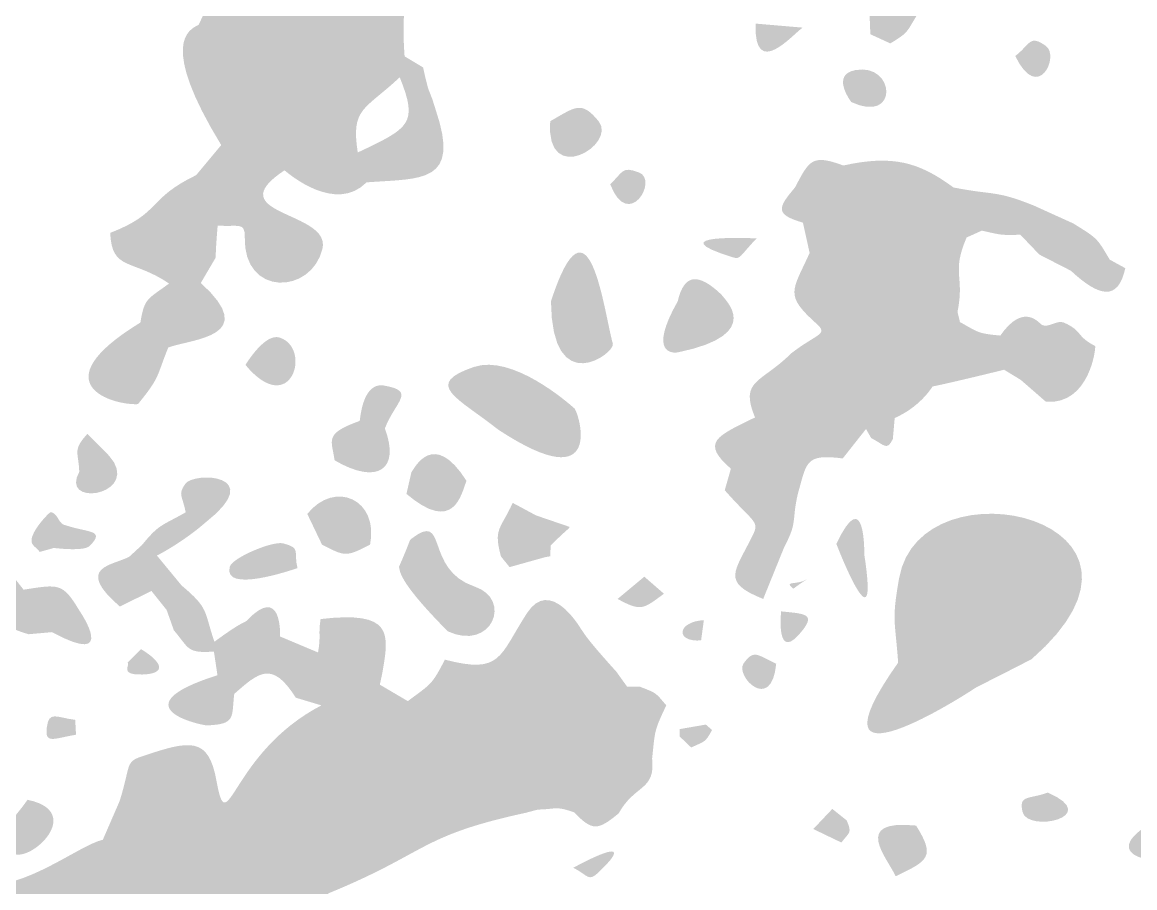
# Model space of a CAD drawing. Header units: millimetres. Extents: x 1807 to 1938, y 68 to 154.
# Drawn here: x 1920.59 to 1931.88, y 137.07 to 145.86 of the extents above; entities that cross this region are included whole.
import ezdxf

# ---------------------------------------------------------------- set-up
doc = ezdxf.new("R2010")
doc.units = ezdxf.units.MM

msp = doc.modelspace()

# ---------------------------------------------------------------- hatches: boundary and pattern name
at = {"true_color": 0x080808, "transparency": 33554687}
h = msp.add_hatch(color=18, dxfattribs=at)
edge = h.paths.add_edge_path(flags=0)
edge.add_spline(control_points=[(1924.252, 148.301), (1925.26, 148.559), (1926.643, 148.299), (1925.593, 147.88), (1925.593, 147.88), (1925.529, 147.772), (1925.529, 147.772), (1925.529, 147.772), (1925.678, 147.656), (1925.678, 147.656), (1924.792, 146.547), (1924.388, 146.653), (1924.471, 145.511), (1924.471, 145.511), (1924.422, 145.298), (1924.422, 145.298), (1924.062, 144.961), (1923.926, 144.99), (1923.996, 144.535), (1923.996, 144.535), (1924.086, 144.232), (1924.086, 144.232), (1923.771, 143.914), (1923.301, 144.314), (1923.253, 144.354), (1923.253, 144.354), (1923.103, 144.859), (1923.103, 144.859), (1923.045, 145.452), (1922.907, 145.505), (1923.403, 145.942), (1923.5, 146.055), (1923.483, 146.048), (1923.582, 146.152), (1924.217, 146.827), (1923.227, 146.007), (1922.447, 145.969), (1921.427, 146.243), (1921.473, 146.728), (1922.447, 147.094), (1922.897, 147.159), (1922.885, 147.056), (1923.342, 147.122), (1923.956, 147.209), (1923.557, 147.499), (1923.92, 147.917), (1923.92, 147.917), (1924.252, 148.301), (1924.252, 148.301)], knot_values=[0, 0, 0, 0, 1, 1, 1, 2, 2, 2, 3, 3, 3, 4, 4, 4, 5, 5, 5, 6, 6, 6, 7, 7, 7, 8, 8, 8, 9, 9, 9, 10, 10, 10, 11, 11, 11, 12, 12, 12, 13, 13, 13, 14, 14, 14, 15, 15, 15, 16, 16, 16, 16], degree=3, periodic=1)
h = msp.add_hatch(color=18, dxfattribs=at)
edge = h.paths.add_edge_path(flags=0)
edge.add_spline(control_points=[(1922.447, 145.969), (1923.227, 146.007), (1924.217, 146.827), (1923.582, 146.152), (1923.483, 146.048), (1923.5, 146.055), (1923.403, 145.942), (1922.907, 145.505), (1923.045, 145.452), (1923.103, 144.859), (1923.024, 144.807), (1923.03, 144.815), (1922.611, 144.61), (1921.982, 145.64), (1922.279, 145.781), (1922.382, 145.83), (1922.382, 145.83), (1922.447, 145.969), (1922.447, 145.969)], knot_values=[0, 0, 0, 0, 1, 1, 1, 2, 2, 2, 3, 3, 3, 4, 4, 4, 5, 5, 5, 6, 6, 6, 6], degree=3, periodic=1)
h = msp.add_hatch(color=18, dxfattribs=at)
edge = h.paths.add_edge_path(flags=0)
edge.add_spline(control_points=[(1929.336, 146.095), (1929.673, 145.936), (1929.671, 145.936), (1929.673, 145.936), (1929.563, 145.759), (1929.588, 145.755), (1929.398, 145.642), (1929.398, 145.642), (1929.196, 145.735), (1929.196, 145.735), (1929.196, 145.735), (1929.188, 145.936), (1929.188, 145.936), (1929.188, 145.936), (1929.336, 146.095), (1929.336, 146.095)], knot_values=[0, 0, 0, 0, 1, 1, 1, 2, 2, 2, 3, 3, 3, 4, 4, 4, 5, 5, 5, 5], degree=3, periodic=1)
h = msp.add_hatch(color=18, dxfattribs=at)
edge = h.paths.add_edge_path(flags=0)
edge.add_spline(control_points=[(1928.031, 145.843), (1928.031, 145.843), (1928.51, 145.802), (1928.51, 145.802), (1928.424, 145.752), (1928.014, 145.255), (1928.031, 145.843)], knot_values=[0, 0, 0, 0, 1, 1, 1, 2, 2, 2, 2], degree=3, periodic=1)
h = msp.add_hatch(color=18, dxfattribs=at)
edge = h.paths.add_edge_path(flags=0)
edge.add_spline(control_points=[(1930.666, 145.514), (1930.82, 145.633), (1930.808, 145.736), (1930.977, 145.616), (1931.118, 145.517), (1930.899, 145.028), (1930.666, 145.514)], knot_values=[0, 0, 0, 0, 1, 1, 1, 2, 2, 2, 2], degree=3, periodic=1)
h = msp.add_hatch(color=18, dxfattribs=at)
edge = h.paths.add_edge_path(flags=0)
edge.add_spline(control_points=[(1924.471, 145.511), (1924.471, 145.511), (1924.659, 145.398), (1924.659, 145.398), (1924.659, 145.398), (1924.683, 145.29), (1924.683, 145.29), (1924.683, 145.29), (1924.711, 145.182), (1924.711, 145.182), (1924.711, 145.182), (1924.753, 145.075), (1924.753, 145.075), (1924.753, 145.075), (1924.787, 144.967), (1924.787, 144.967), (1925.04, 144.221), (1924.651, 144.273), (1924.086, 144.232), (1924.086, 144.232), (1923.996, 144.535), (1923.996, 144.535), (1924.523, 144.784), (1924.611, 144.827), (1924.422, 145.298), (1924.422, 145.298), (1924.471, 145.511), (1924.471, 145.511)], knot_values=[0, 0, 0, 0, 1, 1, 1, 2, 2, 2, 3, 3, 3, 4, 4, 4, 5, 5, 5, 6, 6, 6, 7, 7, 7, 8, 8, 8, 9, 9, 9, 9], degree=3, periodic=1)
h = msp.add_hatch(color=18, dxfattribs=at)
edge = h.paths.add_edge_path(flags=0)
edge.add_spline(control_points=[(1929.002, 145.047), (1928.986, 145.07), (1928.799, 145.326), (1929.044, 145.371), (1929.453, 145.446), (1929.487, 144.818), (1929.002, 145.047)], knot_values=[0, 0, 0, 0, 1, 1, 1, 2, 2, 2, 2], degree=3, periodic=1)
h = msp.add_hatch(color=18, dxfattribs=at)
edge = h.paths.add_edge_path(flags=0)
edge.add_spline(control_points=[(1925.948, 144.852), (1926.204, 144.997), (1926.264, 145.066), (1926.439, 144.853), (1926.632, 144.617), (1925.898, 144.173), (1925.948, 144.852)], knot_values=[0, 0, 0, 0, 1, 1, 1, 2, 2, 2, 2], degree=3, periodic=1)
h = msp.add_hatch(color=18, dxfattribs=at)
edge = h.paths.add_edge_path(flags=0)
edge.add_spline(control_points=[(1923.103, 144.859), (1923.103, 144.859), (1923.253, 144.354), (1923.253, 144.354), (1922.569, 143.9), (1923.727, 143.942), (1923.638, 143.559), (1923.53, 143.095), (1922.834, 143.066), (1922.85, 143.675), (1922.854, 143.839), (1922.776, 143.775), (1922.575, 143.794), (1922.575, 143.794), (1922.47, 143.786), (1922.47, 143.786), (1922.461, 143.827), (1922.404, 144.107), (1922.357, 144.305), (1922.357, 144.305), (1922.611, 144.61), (1922.611, 144.61), (1923.03, 144.815), (1923.024, 144.807), (1923.103, 144.859)], knot_values=[0, 0, 0, 0, 1, 1, 1, 2, 2, 2, 3, 3, 3, 4, 4, 4, 5, 5, 5, 6, 6, 6, 7, 7, 7, 8, 8, 8, 8], degree=3, periodic=1)
h = msp.add_hatch(color=18, dxfattribs=at)
edge = h.paths.add_edge_path(flags=0)
edge.add_spline(control_points=[(1928.922, 144.403), (1928.931, 144.084), (1928.9, 143.942), (1929.432, 143.988), (1929.592, 144.002), (1929.565, 143.978), (1929.712, 143.915), (1929.712, 143.915), (1929.531, 143.78), (1929.531, 143.78), (1929.217, 143.537), (1929.417, 143.483), (1929.291, 143.133), (1929.225, 142.948), (1929.328, 142.985), (1929.57, 142.8), (1929.433, 142.344), (1929.467, 142.359), (1929.374, 141.906), (1929.218, 141.852), (1929.252, 141.839), (1929.152, 141.729), (1929.152, 141.729), (1928.916, 141.43), (1928.916, 141.43), (1928.529, 141.481), (1928.551, 141.384), (1928.461, 141.074), (1928.224, 141.162), (1928.269, 141.201), (1927.781, 141.326), (1927.473, 141.594), (1927.636, 141.656), (1928.026, 141.846), (1928.296, 141.576), (1928.348, 141.663), (1928.439, 141.697), (1929.388, 141.885), (1928.513, 142.064), (1928.477, 142.068), (1928.661, 142.305), (1928.665, 142.347), (1928.394, 142.497), (1928.652, 142.697), (1928.774, 142.686), (1928.65, 142.797), (1928.321, 143.092), (1928.404, 143.127), (1928.58, 143.515), (1928.58, 143.515), (1928.512, 143.823), (1928.512, 143.823), (1928.512, 143.823), (1928.614, 143.912), (1928.614, 143.912), (1928.614, 143.912), (1928.585, 144.013), (1928.585, 144.013), (1928.585, 144.013), (1928.431, 144.179), (1928.431, 144.179), (1928.577, 144.455), (1928.601, 144.521), (1928.922, 144.403)], knot_values=[0, 0, 0, 0, 1, 1, 1, 2, 2, 2, 3, 3, 3, 4, 4, 4, 5, 5, 5, 6, 6, 6, 7, 7, 7, 8, 8, 8, 9, 9, 9, 10, 10, 10, 11, 11, 11, 12, 12, 12, 13, 13, 13, 14, 14, 14, 15, 15, 15, 16, 16, 16, 17, 17, 17, 18, 18, 18, 19, 19, 19, 20, 20, 20, 21, 21, 21, 21], degree=3, periodic=1)
h = msp.add_hatch(color=18, dxfattribs=at)
edge = h.paths.add_edge_path(flags=0)
edge.add_spline(control_points=[(1928.922, 144.403), (1929.421, 144.513), (1929.688, 144.439), (1930.039, 144.18), (1930.039, 144.18), (1930.069, 143.894), (1930.069, 143.894), (1929.872, 143.865), (1929.879, 143.841), (1929.712, 143.915), (1929.565, 143.978), (1929.592, 144.002), (1929.432, 143.988), (1928.9, 143.942), (1928.931, 144.084), (1928.922, 144.403)], knot_values=[0, 0, 0, 0, 1, 1, 1, 2, 2, 2, 3, 3, 3, 4, 4, 4, 5, 5, 5, 5], degree=3, periodic=1)
h = msp.add_hatch(color=18, dxfattribs=at)
edge = h.paths.add_edge_path(flags=0)
edge.add_spline(control_points=[(1926.557, 144.213), (1926.691, 144.339), (1926.673, 144.399), (1926.85, 144.332), (1927.05, 144.256), (1926.74, 143.731), (1926.557, 144.213)], knot_values=[0, 0, 0, 0, 1, 1, 1, 2, 2, 2, 2], degree=3, periodic=1)
h = msp.add_hatch(color=18, dxfattribs=at)
edge = h.paths.add_edge_path(flags=0)
edge.add_spline(control_points=[(1922.357, 144.305), (1922.404, 144.107), (1922.461, 143.827), (1922.47, 143.786), (1922.47, 143.786), (1922.311, 143.684), (1922.311, 143.684), (1922.077, 143.497), (1922.171, 143.479), (1922.196, 143.218), (1922.196, 143.218), (1922.082, 143.205), (1922.082, 143.205), (1921.711, 143.458), (1921.5, 143.329), (1921.485, 143.719), (1922.009, 143.922), (1921.856, 144.064), (1922.357, 144.305)], knot_values=[0, 0, 0, 0, 1, 1, 1, 2, 2, 2, 3, 3, 3, 4, 4, 4, 5, 5, 5, 6, 6, 6, 6], degree=3, periodic=1)
h = msp.add_hatch(color=18, dxfattribs=at)
edge = h.paths.add_edge_path(flags=0)
edge.add_spline(control_points=[(1925.956, 143.025), (1926.343, 144.217), (1926.491, 142.922), (1926.584, 142.593), (1926.61, 142.502), (1925.964, 142.015), (1925.956, 143.025)], knot_values=[0, 0, 0, 0, 1, 1, 1, 2, 2, 2, 2], degree=3, periodic=1)
h = msp.add_hatch(color=18, dxfattribs=at)
edge = h.paths.add_edge_path(flags=0)
edge.add_spline(control_points=[(1928.431, 144.179), (1928.431, 144.179), (1928.585, 144.013), (1928.585, 144.013), (1928.585, 144.013), (1928.614, 143.912), (1928.614, 143.912), (1928.614, 143.912), (1928.512, 143.823), (1928.512, 143.823), (1928.225, 143.906), (1928.257, 143.974), (1928.431, 144.179)], knot_values=[0, 0, 0, 0, 1, 1, 1, 2, 2, 2, 3, 3, 3, 4, 4, 4, 4], degree=3, periodic=1)
h = msp.add_hatch(color=18, dxfattribs=at)
edge = h.paths.add_edge_path(flags=0)
edge.add_spline(control_points=[(1930.039, 144.18), (1930.462, 144.097), (1930.457, 144.155), (1930.853, 143.997), (1930.714, 143.72), (1930.732, 143.722), (1930.718, 143.7), (1930.514, 143.696), (1930.534, 143.695), (1930.327, 143.742), (1930.327, 143.742), (1930.069, 143.894), (1930.069, 143.894), (1930.069, 143.894), (1930.039, 144.18), (1930.039, 144.18)], knot_values=[0, 0, 0, 0, 1, 1, 1, 2, 2, 2, 3, 3, 3, 4, 4, 4, 5, 5, 5, 5], degree=3, periodic=1)
h = msp.add_hatch(color=18, dxfattribs=at)
edge = h.paths.add_edge_path(flags=0)
edge.add_spline(control_points=[(1929.712, 143.915), (1929.879, 143.841), (1929.872, 143.865), (1930.069, 143.894), (1930.069, 143.894), (1930.327, 143.742), (1930.327, 143.742), (1930.327, 143.742), (1930.172, 143.672), (1930.172, 143.672), (1930.014, 143.299), (1930.156, 143.295), (1930.08, 142.917), (1929.801, 142.921), (1929.796, 142.963), (1929.57, 142.8), (1929.328, 142.985), (1929.225, 142.948), (1929.291, 143.133), (1929.417, 143.483), (1929.217, 143.537), (1929.531, 143.78), (1929.531, 143.78), (1929.712, 143.915), (1929.712, 143.915)], knot_values=[0, 0, 0, 0, 1, 1, 1, 2, 2, 2, 3, 3, 3, 4, 4, 4, 5, 5, 5, 6, 6, 6, 7, 7, 7, 8, 8, 8, 8], degree=3, periodic=1)
h = msp.add_hatch(color=18, dxfattribs=at)
edge = h.paths.add_edge_path(flags=0)
edge.add_spline(control_points=[(1930.853, 143.997), (1930.853, 143.997), (1931.254, 143.815), (1931.254, 143.815), (1931.059, 143.672), (1931.06, 143.699), (1930.91, 143.499), (1930.91, 143.499), (1930.718, 143.7), (1930.718, 143.7), (1930.732, 143.722), (1930.714, 143.72), (1930.853, 143.997)], knot_values=[0, 0, 0, 0, 1, 1, 1, 2, 2, 2, 3, 3, 3, 4, 4, 4, 4], degree=3, periodic=1)
h = msp.add_hatch(color=18, dxfattribs=at)
edge = h.paths.add_edge_path(flags=0)
edge.add_spline(control_points=[(1922.47, 143.786), (1922.47, 143.786), (1922.575, 143.794), (1922.575, 143.794), (1922.549, 143.486), (1922.559, 143.489), (1922.552, 143.463), (1922.552, 143.463), (1922.311, 143.684), (1922.311, 143.684), (1922.311, 143.684), (1922.47, 143.786), (1922.47, 143.786)], knot_values=[0, 0, 0, 0, 1, 1, 1, 2, 2, 2, 3, 3, 3, 4, 4, 4, 4], degree=3, periodic=1)
h = msp.add_hatch(color=18, dxfattribs=at)
edge = h.paths.add_edge_path(flags=0)
edge.add_spline(control_points=[(1931.254, 143.815), (1931.506, 143.659), (1931.493, 143.667), (1931.625, 143.447), (1931.408, 143.439), (1931.454, 143.336), (1931.23, 143.335), (1931.23, 143.335), (1930.91, 143.499), (1930.91, 143.499), (1931.06, 143.699), (1931.059, 143.672), (1931.254, 143.815)], knot_values=[0, 0, 0, 0, 1, 1, 1, 2, 2, 2, 3, 3, 3, 4, 4, 4, 4], degree=3, periodic=1)
h = msp.add_hatch(color=18, dxfattribs=at)
edge = h.paths.add_edge_path(flags=0)
edge.add_spline(control_points=[(1922.311, 143.684), (1922.311, 143.684), (1922.552, 143.463), (1922.552, 143.463), (1922.552, 143.463), (1922.404, 143.211), (1922.404, 143.211), (1922.404, 143.211), (1922.196, 143.218), (1922.196, 143.218), (1922.171, 143.479), (1922.077, 143.497), (1922.311, 143.684)], knot_values=[0, 0, 0, 0, 1, 1, 1, 2, 2, 2, 3, 3, 3, 4, 4, 4, 4], degree=3, periodic=1)
h = msp.add_hatch(color=18, dxfattribs=at)
edge = h.paths.add_edge_path(flags=0)
edge.add_spline(control_points=[(1928.042, 143.663), (1927.872, 143.486), (1927.88, 143.446), (1927.801, 143.471), (1927.018, 143.714), (1928.016, 143.664), (1928.042, 143.663)], knot_values=[0, 0, 0, 0, 1, 1, 1, 2, 2, 2, 2], degree=3, periodic=1)
h = msp.add_hatch(color=18, dxfattribs=at)
edge = h.paths.add_edge_path(flags=0)
edge.add_spline(control_points=[(1931.625, 143.447), (1931.625, 143.447), (1931.782, 143.361), (1931.782, 143.361), (1931.709, 143.023), (1931.517, 143.069), (1931.23, 143.335), (1931.454, 143.336), (1931.408, 143.439), (1931.625, 143.447)], knot_values=[0, 0, 0, 0, 1, 1, 1, 2, 2, 2, 3, 3, 3, 3], degree=3, periodic=1)
h = msp.add_hatch(color=18, dxfattribs=at)
edge = h.paths.add_edge_path(flags=0)
edge.add_spline(control_points=[(1920.105, 143.43), (1920.686, 142.882), (1919.868, 142.962), (1919.769, 143.143), (1919.617, 143.42), (1920.066, 143.429), (1920.105, 143.43)], knot_values=[0, 0, 0, 0, 1, 1, 1, 2, 2, 2, 2], degree=3, periodic=1)
h = msp.add_hatch(color=18, dxfattribs=at)
edge = h.paths.add_edge_path(flags=0)
edge.add_spline(control_points=[(1922.082, 143.205), (1922.082, 143.205), (1922.196, 143.218), (1922.196, 143.218), (1922.196, 143.218), (1922.404, 143.211), (1922.404, 143.211), (1923.01, 142.662), (1922.321, 142.646), (1922.074, 142.556), (1921.88, 142.653), (1921.896, 142.644), (1921.791, 142.809), (1921.833, 143.058), (1921.856, 143.039), (1922.082, 143.205)], knot_values=[0, 0, 0, 0, 1, 1, 1, 2, 2, 2, 3, 3, 3, 4, 4, 4, 5, 5, 5, 5], degree=3, periodic=1)
h = msp.add_hatch(color=18, dxfattribs=at)
edge = h.paths.add_edge_path(flags=0)
edge.add_spline(control_points=[(1927.687, 143.091), (1927.465, 142.942), (1927.439, 142.85), (1927.242, 143.025), (1927.307, 143.307), (1927.452, 143.316), (1927.687, 143.091)], knot_values=[0, 0, 0, 0, 1, 1, 1, 2, 2, 2, 2], degree=3, periodic=1)
h = msp.add_hatch(color=18, dxfattribs=at)
edge = h.paths.add_edge_path(flags=0)
edge.add_spline(control_points=[(1927.687, 143.091), (1927.707, 143.051), (1928.139, 142.69), (1927.246, 142.507), (1927.197, 142.497), (1926.935, 142.484), (1927.242, 143.025), (1927.439, 142.85), (1927.465, 142.942), (1927.687, 143.091)], knot_values=[0, 0, 0, 0, 1, 1, 1, 2, 2, 2, 3, 3, 3, 3], degree=3, periodic=1)
h = msp.add_hatch(color=18, dxfattribs=at)
edge = h.paths.add_edge_path(flags=0)
edge.add_spline(control_points=[(1930.94, 142.783), (1930.882, 142.476), (1930.973, 142.457), (1930.722, 142.227), (1930.722, 142.227), (1930.553, 142.33), (1930.553, 142.33), (1930.514, 142.677), (1930.515, 142.675), (1930.514, 142.677), (1930.76, 143.027), (1930.913, 142.792), (1930.94, 142.783)], knot_values=[0, 0, 0, 0, 1, 1, 1, 2, 2, 2, 3, 3, 3, 4, 4, 4, 4], degree=3, periodic=1)
h = msp.add_hatch(color=18, dxfattribs=at)
edge = h.paths.add_edge_path(flags=0)
edge.add_spline(control_points=[(1930.08, 142.917), (1930.08, 142.917), (1930.105, 142.814), (1930.105, 142.814), (1929.601, 142.516), (1929.825, 142.301), (1929.827, 142.16), (1929.806, 142.128), (1929.689, 141.949), (1929.443, 141.84), (1929.443, 141.84), (1929.374, 141.906), (1929.374, 141.906), (1929.467, 142.359), (1929.433, 142.344), (1929.57, 142.8), (1929.796, 142.963), (1929.801, 142.921), (1930.08, 142.917)], knot_values=[0, 0, 0, 0, 1, 1, 1, 2, 2, 2, 3, 3, 3, 4, 4, 4, 5, 5, 5, 6, 6, 6, 6], degree=3, periodic=1)
h = msp.add_hatch(color=18, dxfattribs=at)
edge = h.paths.add_edge_path(flags=0)
edge.add_spline(control_points=[(1921.791, 142.809), (1921.896, 142.644), (1921.88, 142.653), (1922.074, 142.556), (1921.951, 142.253), (1921.993, 142.258), (1921.766, 141.981), (1921.524, 141.967), (1920.758, 142.178), (1921.791, 142.809)], knot_values=[0, 0, 0, 0, 1, 1, 1, 2, 2, 2, 3, 3, 3, 3], degree=3, periodic=1)
h = msp.add_hatch(color=18, dxfattribs=at)
edge = h.paths.add_edge_path(flags=0)
edge.add_spline(control_points=[(1930.105, 142.814), (1930.299, 142.706), (1930.28, 142.699), (1930.514, 142.677), (1930.515, 142.675), (1930.514, 142.677), (1930.553, 142.33), (1930.495, 142.316), (1930.054, 142.207), (1929.827, 142.16), (1929.825, 142.301), (1929.601, 142.516), (1930.105, 142.814)], knot_values=[0, 0, 0, 0, 1, 1, 1, 2, 2, 2, 3, 3, 3, 4, 4, 4, 4], degree=3, periodic=1)
h = msp.add_hatch(color=18, dxfattribs=at)
edge = h.paths.add_edge_path(flags=0)
edge.add_spline(control_points=[(1930.94, 142.783), (1931.005, 142.755), (1931.093, 142.837), (1931.158, 142.809), (1931.352, 142.724), (1931.278, 142.673), (1931.476, 142.571), (1931.487, 142.566), (1931.425, 141.971), (1930.977, 142.005), (1930.977, 142.005), (1930.722, 142.227), (1930.722, 142.227), (1930.973, 142.457), (1930.882, 142.476), (1930.94, 142.783)], knot_values=[0, 0, 0, 0, 1, 1, 1, 2, 2, 2, 3, 3, 3, 4, 4, 4, 5, 5, 5, 5], degree=3, periodic=1)
h = msp.add_hatch(color=18, dxfattribs=at)
edge = h.paths.add_edge_path(flags=0)
edge.add_spline(control_points=[(1922.857, 142.379), (1922.875, 142.408), (1923.057, 142.702), (1923.202, 142.657), (1923.538, 142.552), (1923.319, 141.822), (1922.857, 142.379)], knot_values=[0, 0, 0, 0, 1, 1, 1, 2, 2, 2, 2], degree=3, periodic=1)
h = msp.add_hatch(color=18, dxfattribs=at)
edge = h.paths.add_edge_path(flags=0)
edge.add_spline(control_points=[(1929.034, 142.585), (1929.229, 142.206), (1928.946, 142.294), (1928.919, 142.303), (1928.676, 142.379), (1928.935, 142.406), (1929.034, 142.585)], knot_values=[0, 0, 0, 0, 1, 1, 1, 2, 2, 2, 2], degree=3, periodic=1)
h = msp.add_hatch(color=18, dxfattribs=at)
edge = h.paths.add_edge_path(flags=0)
edge.add_spline(control_points=[(1925.42, 141.723), (1925.013, 142.046), (1924.652, 142.18), (1925.173, 142.358), (1925.565, 142.492), (1926.13, 141.994), (1926.193, 141.939), (1926.238, 141.899), (1926.52, 140.999), (1925.42, 141.723)], knot_values=[0, 0, 0, 0, 1, 1, 1, 2, 2, 2, 3, 3, 3, 3], degree=3, periodic=1)
h = msp.add_hatch(color=18, dxfattribs=at)
edge = h.paths.add_edge_path(flags=0)
edge.add_spline(control_points=[(1928.394, 142.497), (1928.665, 142.347), (1928.661, 142.305), (1928.477, 142.068), (1928.477, 142.068), (1928.439, 141.697), (1928.439, 141.697), (1928.348, 141.663), (1928.296, 141.576), (1928.026, 141.846), (1927.867, 142.23), (1928.083, 142.189), (1928.394, 142.497)], knot_values=[0, 0, 0, 0, 1, 1, 1, 2, 2, 2, 3, 3, 3, 4, 4, 4, 4], degree=3, periodic=1)
h = msp.add_hatch(color=18, dxfattribs=at)
edge = h.paths.add_edge_path(flags=0)
edge.add_spline(control_points=[(1924.016, 141.811), (1924.059, 142.205), (1924.226, 142.176), (1924.265, 142.169), (1924.592, 142.113), (1924.377, 142.01), (1924.271, 141.734), (1924.271, 141.734), (1924.016, 141.811), (1924.016, 141.811)], knot_values=[0, 0, 0, 0, 1, 1, 1, 2, 2, 2, 3, 3, 3, 3], degree=3, periodic=1)
h = msp.add_hatch(color=18, dxfattribs=at)
edge = h.paths.add_edge_path(flags=0)
edge.add_spline(control_points=[(1928.477, 142.068), (1928.513, 142.064), (1929.388, 141.885), (1928.439, 141.697), (1928.439, 141.697), (1928.477, 142.068), (1928.477, 142.068)], knot_values=[0, 0, 0, 0, 1, 1, 1, 2, 2, 2, 2], degree=3, periodic=1)
h = msp.add_hatch(color=18, dxfattribs=at)
edge = h.paths.add_edge_path(flags=0)
edge.add_spline(control_points=[(1929.374, 141.906), (1929.374, 141.906), (1929.443, 141.84), (1929.443, 141.84), (1929.443, 141.84), (1929.424, 141.627), (1929.424, 141.627), (1929.424, 141.627), (1929.204, 141.637), (1929.204, 141.637), (1929.204, 141.637), (1929.152, 141.729), (1929.152, 141.729), (1929.252, 141.839), (1929.218, 141.852), (1929.374, 141.906)], knot_values=[0, 0, 0, 0, 1, 1, 1, 2, 2, 2, 3, 3, 3, 4, 4, 4, 5, 5, 5, 5], degree=3, periodic=1)
h = msp.add_hatch(color=18, dxfattribs=at)
edge = h.paths.add_edge_path(flags=0)
edge.add_spline(control_points=[(1924.016, 141.811), (1924.016, 141.811), (1924.271, 141.734), (1924.271, 141.734), (1924.43, 141.314), (1924.193, 141.158), (1923.761, 141.411), (1923.733, 141.62), (1923.649, 141.679), (1924.016, 141.811)], knot_values=[0, 0, 0, 0, 1, 1, 1, 2, 2, 2, 3, 3, 3, 3], degree=3, periodic=1)
h = msp.add_hatch(color=18, dxfattribs=at)
edge = h.paths.add_edge_path(flags=0)
edge.add_spline(control_points=[(1921.253, 141.679), (1921.45, 141.481), (1921.442, 141.502), (1921.525, 141.388), (1921.322, 141.353), (1921.337, 141.381), (1921.171, 141.294), (1921.164, 141.501), (1921.1, 141.51), (1921.253, 141.679)], knot_values=[0, 0, 0, 0, 1, 1, 1, 2, 2, 2, 3, 3, 3, 3], degree=3, periodic=1)
h = msp.add_hatch(color=18, dxfattribs=at)
edge = h.paths.add_edge_path(flags=0)
edge.add_spline(control_points=[(1924.54, 141.289), (1924.57, 141.327), (1924.762, 141.734), (1925.099, 141.203), (1925.044, 141.062), (1924.973, 140.661), (1924.49, 141.07), (1924.49, 141.07), (1924.54, 141.289), (1924.54, 141.289)], knot_values=[0, 0, 0, 0, 1, 1, 1, 2, 2, 2, 3, 3, 3, 3], degree=3, periodic=1)
h = msp.add_hatch(color=18, dxfattribs=at)
edge = h.paths.add_edge_path(flags=0)
edge.add_spline(control_points=[(1929.204, 141.637), (1929.204, 141.637), (1929.424, 141.627), (1929.424, 141.627), (1929.363, 141.5), (1929.337, 141.57), (1929.204, 141.637)], knot_values=[0, 0, 0, 0, 1, 1, 1, 2, 2, 2, 2], degree=3, periodic=1)
h = msp.add_hatch(color=18, dxfattribs=at)
edge = h.paths.add_edge_path(flags=0)
edge.add_spline(control_points=[(1929.478, 139.358), (1929.447, 139.795), (1929.41, 139.777), (1929.488, 140.217), (1929.706, 141.443), (1932.455, 140.81), (1930.832, 139.393), (1930.292, 139.115), (1930.292, 139.121), (1930.249, 139.093), (1930.197, 139.058), (1928.475, 137.938), (1929.478, 139.358)], knot_values=[0, 0, 0, 0, 1, 1, 1, 2, 2, 2, 3, 3, 3, 4, 4, 4, 4], degree=3, periodic=1)
h = msp.add_hatch(color=18, dxfattribs=at)
edge = h.paths.add_edge_path(flags=0)
edge.add_spline(control_points=[(1921.525, 141.388), (1921.715, 141.044), (1920.976, 140.944), (1921.171, 141.294), (1921.337, 141.381), (1921.322, 141.353), (1921.525, 141.388)], knot_values=[0, 0, 0, 0, 1, 1, 1, 2, 2, 2, 2], degree=3, periodic=1)
h = msp.add_hatch(color=18, dxfattribs=at)
edge = h.paths.add_edge_path(flags=0)
edge.add_spline(control_points=[(1922.251, 140.883), (1922.216, 141.06), (1922.169, 141.058), (1922.246, 141.172), (1922.332, 141.297), (1923.084, 141.276), (1922.454, 140.782), (1922.454, 140.782), (1922.251, 140.883), (1922.251, 140.883)], knot_values=[0, 0, 0, 0, 1, 1, 1, 2, 2, 2, 3, 3, 3, 3], degree=3, periodic=1)
h = msp.add_hatch(color=18, dxfattribs=at)
edge = h.paths.add_edge_path(flags=0)
edge.add_spline(control_points=[(1927.781, 141.326), (1928.269, 141.201), (1928.224, 141.162), (1928.461, 141.074), (1928.395, 140.791), (1928.461, 140.792), (1928.323, 140.532), (1928.323, 140.532), (1928.109, 140.004), (1928.109, 140.004), (1927.677, 140.177), (1927.82, 140.275), (1928.006, 140.657), (1928.074, 140.796), (1928.004, 140.783), (1927.719, 141.107), (1927.719, 141.107), (1927.781, 141.326), (1927.781, 141.326)], knot_values=[0, 0, 0, 0, 1, 1, 1, 2, 2, 2, 3, 3, 3, 4, 4, 4, 5, 5, 5, 6, 6, 6, 6], degree=3, periodic=1)
h = msp.add_hatch(color=18, dxfattribs=at)
edge = h.paths.add_edge_path(flags=0)
edge.add_spline(control_points=[(1923.484, 140.867), (1923.766, 141.217), (1924.213, 141.011), (1924.121, 140.556), (1923.874, 140.426), (1923.866, 140.437), (1923.634, 140.554), (1923.634, 140.554), (1923.484, 140.867), (1923.484, 140.867)], knot_values=[0, 0, 0, 0, 1, 1, 1, 2, 2, 2, 3, 3, 3, 3], degree=3, periodic=1)
h = msp.add_hatch(color=18, dxfattribs=at)
edge = h.paths.add_edge_path(flags=0)
edge.add_spline(control_points=[(1928.851, 140.563), (1929.148, 141.19), (1929.134, 140.455), (1929.135, 140.452), (1929.291, 139.43), (1928.858, 140.543), (1928.851, 140.563)], knot_values=[0, 0, 0, 0, 1, 1, 1, 2, 2, 2, 2], degree=3, periodic=1)
h = msp.add_hatch(color=18, dxfattribs=at)
edge = h.paths.add_edge_path(flags=0)
edge.add_spline(control_points=[(1925.568, 140.979), (1925.568, 140.979), (1925.804, 140.852), (1925.804, 140.852), (1925.918, 140.71), (1925.932, 140.723), (1925.953, 140.547), (1925.953, 140.547), (1925.949, 140.436), (1925.949, 140.436), (1925.904, 140.433), (1925.907, 140.43), (1925.536, 140.327), (1925.536, 140.327), (1925.449, 140.435), (1925.449, 140.435), (1925.371, 140.72), (1925.443, 140.707), (1925.568, 140.979)], knot_values=[0, 0, 0, 0, 1, 1, 1, 2, 2, 2, 3, 3, 3, 4, 4, 4, 5, 5, 5, 6, 6, 6, 6], degree=3, periodic=1)
h = msp.add_hatch(color=18, dxfattribs=at)
edge = h.paths.add_edge_path(flags=0)
edge.add_spline(control_points=[(1921.035, 140.751), (1920.905, 140.541), (1920.927, 140.536), (1920.912, 140.521), (1920.912, 140.521), (1920.769, 140.481), (1920.769, 140.481), (1920.752, 140.513), (1920.71, 140.533), (1920.693, 140.566), (1920.645, 140.658), (1920.869, 140.886), (1920.88, 140.885), (1920.954, 140.88), (1920.961, 140.756), (1921.035, 140.751)], knot_values=[0, 0, 0, 0, 1, 1, 1, 2, 2, 2, 3, 3, 3, 4, 4, 4, 5, 5, 5, 5], degree=3, periodic=1)
h = msp.add_hatch(color=18, dxfattribs=at)
edge = h.paths.add_edge_path(flags=0)
edge.add_spline(control_points=[(1922.251, 140.883), (1922.251, 140.883), (1922.454, 140.782), (1922.454, 140.782), (1922.233, 140.589), (1922.002, 140.467), (1921.959, 140.444), (1921.959, 140.444), (1921.806, 140.55), (1921.806, 140.55), (1921.982, 140.764), (1921.995, 140.739), (1922.251, 140.883)], knot_values=[0, 0, 0, 0, 1, 1, 1, 2, 2, 2, 3, 3, 3, 4, 4, 4, 4], degree=3, periodic=1)
h = msp.add_hatch(color=18, dxfattribs=at)
edge = h.paths.add_edge_path(flags=0)
edge.add_spline(control_points=[(1924.415, 140.331), (1924.53, 140.594), (1924.518, 140.599), (1924.54, 140.615), (1924.919, 140.905), (1924.662, 140.303), (1925.183, 140.129), (1925.568, 140.001), (1925.358, 139.469), (1924.91, 139.675), (1924.439, 140.15), (1924.423, 140.269), (1924.415, 140.331)], knot_values=[0, 0, 0, 0, 1, 1, 1, 2, 2, 2, 3, 3, 3, 4, 4, 4, 4], degree=3, periodic=1)
h = msp.add_hatch(color=18, dxfattribs=at)
edge = h.paths.add_edge_path(flags=0)
edge.add_spline(control_points=[(1925.804, 140.852), (1925.804, 140.852), (1926.143, 140.736), (1926.143, 140.736), (1926.146, 140.717), (1926.143, 140.736), (1925.953, 140.547), (1925.932, 140.723), (1925.918, 140.71), (1925.804, 140.852)], knot_values=[0, 0, 0, 0, 1, 1, 1, 2, 2, 2, 3, 3, 3, 3], degree=3, periodic=1)
h = msp.add_hatch(color=18, dxfattribs=at)
edge = h.paths.add_edge_path(flags=0)
edge.add_spline(control_points=[(1921.035, 140.751), (1921.266, 140.674), (1921.433, 140.707), (1921.283, 140.548), (1921.264, 140.529), (1921.226, 140.488), (1920.912, 140.521), (1920.927, 140.536), (1920.905, 140.541), (1921.035, 140.751)], knot_values=[0, 0, 0, 0, 1, 1, 1, 2, 2, 2, 3, 3, 3, 3], degree=3, periodic=1)
h = msp.add_hatch(color=18, dxfattribs=at)
edge = h.paths.add_edge_path(flags=0)
edge.add_spline(control_points=[(1921.806, 140.55), (1921.806, 140.55), (1921.959, 140.444), (1921.959, 140.444), (1921.959, 140.444), (1922.208, 140.142), (1922.208, 140.142), (1922.208, 140.142), (1922.057, 139.893), (1922.057, 139.893), (1922.057, 139.893), (1921.903, 140.085), (1921.903, 140.085), (1921.746, 140.254), (1921.713, 140.226), (1921.681, 140.435), (1921.681, 140.435), (1921.806, 140.55), (1921.806, 140.55)], knot_values=[0, 0, 0, 0, 1, 1, 1, 2, 2, 2, 3, 3, 3, 4, 4, 4, 5, 5, 5, 6, 6, 6, 6], degree=3, periodic=1)
h = msp.add_hatch(color=18, dxfattribs=at)
edge = h.paths.add_edge_path(flags=0)
edge.add_spline(control_points=[(1923.385, 140.317), (1923.334, 140.3), (1922.622, 140.054), (1922.698, 140.332), (1922.722, 140.42), (1923.129, 140.595), (1923.239, 140.568), (1923.429, 140.522), (1923.341, 140.475), (1923.385, 140.317)], knot_values=[0, 0, 0, 0, 1, 1, 1, 2, 2, 2, 3, 3, 3, 3], degree=3, periodic=1)
h = msp.add_hatch(color=18, dxfattribs=at)
edge = h.paths.add_edge_path(flags=0)
edge.add_spline(control_points=[(1921.681, 140.435), (1921.713, 140.226), (1921.746, 140.254), (1921.903, 140.085), (1921.903, 140.085), (1921.583, 139.927), (1921.583, 139.927), (1921.107, 140.337), (1921.524, 140.343), (1921.681, 140.435)], knot_values=[0, 0, 0, 0, 1, 1, 1, 2, 2, 2, 3, 3, 3, 3], degree=3, periodic=1)
h = msp.add_hatch(color=18, dxfattribs=at)
edge = h.paths.add_edge_path(flags=0)
edge.add_spline(control_points=[(1926.262, 139.697), (1926.224, 139.633), (1926.093, 139.635), (1926.055, 139.572), (1925.94, 139.379), (1926.34, 138.935), (1925.705, 137.835), (1924.608, 137.597), (1924.713, 137.432), (1923.7, 137.017), (1923.674, 136.996), (1923.516, 136.865), (1923.401, 136.721), (1922.493, 136.074), (1922.603, 135.987), (1921.644, 135.414), (1921.644, 135.414), (1921.038, 135.294), (1921.038, 135.294), (1921.037, 135.293), (1921.038, 135.294), (1920.263, 134.841), (1920.263, 134.841), (1920.205, 134.698), (1920.205, 134.698), (1920.205, 134.698), (1920.235, 134.423), (1920.235, 134.423), (1920.176, 134.405), (1920.206, 134.382), (1919.51, 134.169), (1919.51, 134.169), (1919.378, 134.21), (1919.378, 134.21), (1919.124, 134.564), (1919.664, 134.462), (1919.793, 134.711), (1919.812, 134.748), (1919.972, 134.983), (1919.988, 135.007), (1919.988, 135.007), (1919.895, 135.102), (1919.895, 135.102), (1919.29, 134.947), (1919.208, 134.91), (1919.153, 134.885), (1919.12, 134.869), (1919.02, 134.824), (1918.71, 134.737), (1918.71, 134.737), (1918.351, 134.653), (1918.351, 134.653), (1917.971, 134.616), (1918.007, 134.584), (1917.68, 134.413), (1916.986, 134.049), (1916.855, 134.627), (1916.129, 134.318), (1915.246, 134.08), (1915.201, 134.272), (1914.321, 133.99), (1914.177, 133.985), (1913.391, 133.96), (1912.593, 133.569), (1912.581, 133.549), (1912.593, 133.562), (1912.394, 133.417), (1912.394, 133.417), (1912.134, 133.423), (1912.134, 133.423), (1912.134, 133.423), (1912.001, 133.523), (1912.001, 133.523), (1912.054, 133.916), (1912.144, 133.871), (1912.382, 134.205), (1912.382, 134.205), (1912.531, 134.265), (1912.531, 134.265), (1912.531, 134.265), (1912.591, 134.423), (1912.591, 134.423), (1912.712, 134.593), (1912.677, 134.616), (1912.91, 134.673), (1913.353, 134.782), (1913.072, 135.168), (1913.517, 135.123), (1913.517, 135.123), (1913.688, 134.72), (1913.688, 134.72), (1913.403, 134.477), (1913.123, 134.424), (1913.433, 134.312), (1913.558, 134.267), (1913.55, 134.314), (1913.941, 134.497), (1914.365, 134.678), (1914.39, 134.625), (1914.71, 134.938), (1914.997, 135.218), (1915.2, 134.745), (1916.495, 135.304), (1916.771, 135.424), (1916.543, 135.862), (1917.817, 135.795), (1918.408, 135.702), (1918.389, 135.806), (1918.848, 136.123), (1918.848, 136.123), (1919.169, 136.403), (1919.169, 136.403), (1919.463, 136.612), (1919.414, 136.633), (1919.412, 136.95), (1919.747, 137.125), (1919.742, 137.147), (1920.142, 137.099), (1920.615, 137.042), (1921.168, 137.507), (1921.41, 137.56), (1921.548, 137.503), (1921.525, 137.398), (1921.95, 137.521), (1922.378, 137.646), (1921.91, 137.687), (1921.581, 137.954), (1921.696, 138.323), (1921.635, 138.349), (1921.806, 138.406), (1922.302, 138.574), (1922.483, 138.608), (1922.564, 138.153), (1922.678, 137.519), (1922.706, 138.444), (1923.627, 138.924), (1923.676, 138.902), (1923.885, 138.812), (1924.273, 138.706), (1924.273, 138.706), (1924.4, 138.93), (1924.4, 138.93), (1924.4, 138.93), (1924.504, 138.967), (1924.504, 138.967), (1924.742, 139.146), (1924.745, 139.127), (1924.88, 139.388), (1925.456, 139.238), (1925.429, 139.422), (1925.712, 139.859), (1925.947, 140.224), (1926.241, 139.731), (1926.262, 139.697)], knot_values=[0, 0, 0, 0, 1, 1, 1, 2, 2, 2, 3, 3, 3, 4, 4, 4, 5, 5, 5, 6, 6, 6, 7, 7, 7, 8, 8, 8, 9, 9, 9, 10, 10, 10, 11, 11, 11, 12, 12, 12, 13, 13, 13, 14, 14, 14, 15, 15, 15, 16, 16, 16, 17, 17, 17, 18, 18, 18, 19, 19, 19, 20, 20, 20, 21, 21, 21, 22, 22, 22, 23, 23, 23, 24, 24, 24, 25, 25, 25, 26, 26, 26, 27, 27, 27, 28, 28, 28, 29, 29, 29, 30, 30, 30, 31, 31, 31, 32, 32, 32, 33, 33, 33, 34, 34, 34, 35, 35, 35, 36, 36, 36, 37, 37, 37, 38, 38, 38, 39, 39, 39, 40, 40, 40, 41, 41, 41, 42, 42, 42, 43, 43, 43, 44, 44, 44, 45, 45, 45, 46, 46, 46, 47, 47, 47, 48, 48, 48, 49, 49, 49, 50, 50, 50, 51, 51, 51, 51], degree=3, periodic=1)
h = msp.add_hatch(color=18, dxfattribs=at)
edge = h.paths.add_edge_path(flags=0)
edge.add_spline(control_points=[(1920.511, 140.219), (1920.511, 140.219), (1920.606, 140.098), (1920.606, 140.098), (1920.606, 140.098), (1920.657, 139.646), (1920.657, 139.646), (1920.312, 139.743), (1920.418, 139.826), (1920.26, 140.105), (1920.26, 140.105), (1920.511, 140.219), (1920.511, 140.219)], knot_values=[0, 0, 0, 0, 1, 1, 1, 2, 2, 2, 3, 3, 3, 4, 4, 4, 4], degree=3, periodic=1)
h = msp.add_hatch(color=18, dxfattribs=at)
edge = h.paths.add_edge_path(flags=0)
edge.add_spline(control_points=[(1920.606, 140.098), (1920.96, 140.153), (1921.002, 140.169), (1921.166, 139.896), (1920.929, 139.884), (1920.921, 139.867), (1920.894, 139.667), (1920.894, 139.667), (1920.657, 139.646), (1920.657, 139.646), (1920.657, 139.646), (1920.606, 140.098), (1920.606, 140.098)], knot_values=[0, 0, 0, 0, 1, 1, 1, 2, 2, 2, 3, 3, 3, 4, 4, 4, 4], degree=3, periodic=1)
h = msp.add_hatch(color=18, dxfattribs=at)
edge = h.paths.add_edge_path(flags=0)
edge.add_spline(control_points=[(1926.903, 140.23), (1926.903, 140.23), (1927.102, 140.057), (1927.102, 140.057), (1926.89, 139.901), (1926.874, 139.873), (1926.632, 140.004), (1926.632, 140.004), (1926.903, 140.23), (1926.903, 140.23)], knot_values=[0, 0, 0, 0, 1, 1, 1, 2, 2, 2, 3, 3, 3, 3], degree=3, periodic=1)
h = msp.add_hatch(color=18, dxfattribs=at)
edge = h.paths.add_edge_path(flags=0)
edge.add_spline(control_points=[(1928.555, 140.205), (1928.41, 140.112), (1928.42, 140.104), (1928.41, 140.112), (1928.312, 140.192), (1928.453, 140.14), (1928.555, 140.205)], knot_values=[0, 0, 0, 0, 1, 1, 1, 2, 2, 2, 2], degree=3, periodic=1)
h = msp.add_hatch(color=18, dxfattribs=at)
edge = h.paths.add_edge_path(flags=0)
edge.add_spline(control_points=[(1922.208, 140.142), (1922.492, 139.902), (1922.432, 139.89), (1922.542, 139.57), (1922.542, 139.57), (1922.537, 139.47), (1922.537, 139.47), (1922.258, 139.451), (1922.288, 139.502), (1922.131, 139.685), (1922.131, 139.685), (1922.057, 139.893), (1922.057, 139.893), (1922.057, 139.893), (1922.208, 140.142), (1922.208, 140.142)], knot_values=[0, 0, 0, 0, 1, 1, 1, 2, 2, 2, 3, 3, 3, 4, 4, 4, 5, 5, 5, 5], degree=3, periodic=1)
h = msp.add_hatch(color=18, dxfattribs=at)
edge = h.paths.add_edge_path(flags=0)
edge.add_spline(control_points=[(1922.868, 139.782), (1923.225, 140.159), (1923.209, 139.649), (1923.208, 139.623), (1922.985, 139.598), (1922.978, 139.615), (1922.868, 139.782)], knot_values=[0, 0, 0, 0, 1, 1, 1, 2, 2, 2, 2], degree=3, periodic=1)
h = msp.add_hatch(color=18, dxfattribs=at)
edge = h.paths.add_edge_path(flags=0)
edge.add_spline(control_points=[(1921.166, 139.896), (1921.181, 139.873), (1921.575, 139.299), (1920.894, 139.667), (1920.921, 139.867), (1920.929, 139.884), (1921.166, 139.896)], knot_values=[0, 0, 0, 0, 1, 1, 1, 2, 2, 2, 2], degree=3, periodic=1)
h = msp.add_hatch(color=18, dxfattribs=at)
edge = h.paths.add_edge_path(flags=0)
edge.add_spline(control_points=[(1923.619, 139.8), (1924.354, 139.885), (1924.317, 139.659), (1924.244, 139.246), (1923.853, 139.014), (1923.729, 139.077), (1923.593, 139.461), (1923.625, 139.645), (1923.593, 139.626), (1923.619, 139.8)], knot_values=[0, 0, 0, 0, 1, 1, 1, 2, 2, 2, 3, 3, 3, 3], degree=3, periodic=1)
h = msp.add_hatch(color=18, dxfattribs=at)
edge = h.paths.add_edge_path(flags=0)
edge.add_spline(control_points=[(1928.291, 139.878), (1928.517, 139.854), (1928.639, 139.857), (1928.513, 139.692), (1928.234, 139.329), (1928.289, 139.858), (1928.291, 139.878)], knot_values=[0, 0, 0, 0, 1, 1, 1, 2, 2, 2, 2], degree=3, periodic=1)
h = msp.add_hatch(color=18, dxfattribs=at)
edge = h.paths.add_edge_path(flags=0)
edge.add_spline(control_points=[(1922.868, 139.782), (1922.978, 139.615), (1922.985, 139.598), (1923.208, 139.623), (1923.208, 139.623), (1923.593, 139.461), (1923.593, 139.461), (1923.729, 139.077), (1923.853, 139.014), (1924.244, 139.246), (1924.244, 139.246), (1924.22, 139.134), (1924.22, 139.134), (1924.266, 138.996), (1924.253, 138.997), (1924.4, 138.93), (1924.4, 138.93), (1924.273, 138.706), (1924.273, 138.706), (1923.885, 138.812), (1923.676, 138.902), (1923.627, 138.924), (1923.627, 138.924), (1923.367, 139.002), (1923.367, 139.002), (1923.129, 139.381), (1922.993, 139.261), (1922.743, 139.04), (1922.743, 139.04), (1922.573, 139.23), (1922.573, 139.23), (1922.573, 139.23), (1922.537, 139.47), (1922.537, 139.47), (1922.537, 139.47), (1922.542, 139.57), (1922.542, 139.57), (1922.839, 139.789), (1922.848, 139.76), (1922.868, 139.782)], knot_values=[0, 0, 0, 0, 1, 1, 1, 2, 2, 2, 3, 3, 3, 4, 4, 4, 5, 5, 5, 6, 6, 6, 7, 7, 7, 8, 8, 8, 9, 9, 9, 10, 10, 10, 11, 11, 11, 12, 12, 12, 13, 13, 13, 13], degree=3, periodic=1)
h = msp.add_hatch(color=18, dxfattribs=at)
edge = h.paths.add_edge_path(flags=0)
edge.add_spline(control_points=[(1927.507, 139.789), (1927.507, 139.789), (1927.479, 139.583), (1927.479, 139.583), (1927.212, 139.564), (1927.235, 139.773), (1927.507, 139.789)], knot_values=[0, 0, 0, 0, 1, 1, 1, 2, 2, 2, 2], degree=3, periodic=1)
h = msp.add_hatch(color=18, dxfattribs=at)
edge = h.paths.add_edge_path(flags=0)
edge.add_spline(control_points=[(1926.262, 139.697), (1926.293, 139.664), (1926.256, 139.668), (1926.62, 139.265), (1926.62, 139.265), (1926.729, 139.113), (1926.729, 139.113), (1926.729, 139.113), (1926.856, 139.114), (1926.856, 139.114), (1926.58, 138.776), (1926.71, 138.753), (1926.635, 138.337), (1926.362, 138.116), (1926.391, 138.12), (1926.192, 137.838), (1925.999, 137.907), (1926.012, 137.87), (1925.821, 137.866), (1925.821, 137.866), (1925.705, 137.835), (1925.705, 137.835), (1926.34, 138.935), (1925.94, 139.379), (1926.055, 139.572), (1926.093, 139.635), (1926.224, 139.633), (1926.262, 139.697)], knot_values=[0, 0, 0, 0, 1, 1, 1, 2, 2, 2, 3, 3, 3, 4, 4, 4, 5, 5, 5, 6, 6, 6, 7, 7, 7, 8, 8, 8, 9, 9, 9, 9], degree=3, periodic=1)
h = msp.add_hatch(color=18, dxfattribs=at)
edge = h.paths.add_edge_path(flags=0)
edge.add_spline(control_points=[(1921.797, 139.495), (1922.016, 139.362), (1922.063, 139.244), (1921.808, 139.237), (1921.571, 139.23), (1921.692, 139.333), (1921.661, 139.359), (1921.661, 139.359), (1921.797, 139.495), (1921.797, 139.495)], knot_values=[0, 0, 0, 0, 1, 1, 1, 2, 2, 2, 3, 3, 3, 3], degree=3, periodic=1)
h = msp.add_hatch(color=18, dxfattribs=at)
edge = h.paths.add_edge_path(flags=0)
edge.add_spline(control_points=[(1928.241, 139.346), (1928.192, 138.838), (1927.821, 139.224), (1927.91, 139.349), (1928.015, 139.497), (1928.049, 139.436), (1928.241, 139.346)], knot_values=[0, 0, 0, 0, 1, 1, 1, 2, 2, 2, 2], degree=3, periodic=1)
h = msp.add_hatch(color=18, dxfattribs=at)
edge = h.paths.add_edge_path(flags=0)
edge.add_spline(control_points=[(1922.573, 139.23), (1922.573, 139.23), (1922.743, 139.04), (1922.743, 139.04), (1922.715, 138.805), (1922.764, 138.732), (1922.468, 138.721), (1922.418, 138.719), (1921.547, 138.905), (1922.573, 139.23)], knot_values=[0, 0, 0, 0, 1, 1, 1, 2, 2, 2, 3, 3, 3, 3], degree=3, periodic=1)
h = msp.add_hatch(color=18, dxfattribs=at)
edge = h.paths.add_edge_path(flags=0)
edge.add_spline(control_points=[(1924.22, 139.134), (1924.22, 139.134), (1924.504, 138.967), (1924.504, 138.967), (1924.504, 138.967), (1924.4, 138.93), (1924.4, 138.93), (1924.253, 138.997), (1924.266, 138.996), (1924.22, 139.134)], knot_values=[0, 0, 0, 0, 1, 1, 1, 2, 2, 2, 3, 3, 3, 3], degree=3, periodic=1)
h = msp.add_hatch(color=18, dxfattribs=at)
edge = h.paths.add_edge_path(flags=0)
edge.add_spline(control_points=[(1926.856, 139.114), (1927.039, 139.045), (1927.019, 139.048), (1927.126, 138.924), (1926.997, 138.654), (1927.013, 138.665), (1926.982, 138.384), (1926.812, 138.34), (1926.84, 138.334), (1926.635, 138.337), (1926.71, 138.753), (1926.58, 138.776), (1926.856, 139.114)], knot_values=[0, 0, 0, 0, 1, 1, 1, 2, 2, 2, 3, 3, 3, 4, 4, 4, 4], degree=3, periodic=1)
h = msp.add_hatch(color=18, dxfattribs=at)
edge = h.paths.add_edge_path(flags=0)
edge.add_spline(control_points=[(1921.13, 138.777), (1921.13, 138.777), (1921.138, 138.626), (1921.138, 138.626), (1920.912, 138.589), (1920.819, 138.525), (1920.842, 138.702), (1920.864, 138.872), (1920.937, 138.801), (1921.13, 138.777)], knot_values=[0, 0, 0, 0, 1, 1, 1, 2, 2, 2, 3, 3, 3, 3], degree=3, periodic=1)
h = msp.add_hatch(color=18, dxfattribs=at)
edge = h.paths.add_edge_path(flags=0)
edge.add_spline(control_points=[(1927.261, 138.683), (1927.261, 138.683), (1927.527, 138.729), (1927.527, 138.729), (1927.527, 138.729), (1927.59, 138.674), (1927.59, 138.674), (1927.518, 138.54), (1927.516, 138.563), (1927.379, 138.496), (1927.379, 138.496), (1927.261, 138.609), (1927.261, 138.609), (1927.261, 138.609), (1927.261, 138.683), (1927.261, 138.683)], knot_values=[0, 0, 0, 0, 1, 1, 1, 2, 2, 2, 3, 3, 3, 4, 4, 4, 5, 5, 5, 5], degree=3, periodic=1)
h = msp.add_hatch(color=18, dxfattribs=at)
edge = h.paths.add_edge_path(flags=0)
edge.add_spline(control_points=[(1926.635, 138.337), (1926.84, 138.334), (1926.812, 138.34), (1926.982, 138.384), (1927.018, 138.054), (1926.808, 138.127), (1926.643, 137.828), (1926.432, 137.654), (1926.376, 137.646), (1926.192, 137.838), (1926.391, 138.12), (1926.362, 138.116), (1926.635, 138.337)], knot_values=[0, 0, 0, 0, 1, 1, 1, 2, 2, 2, 3, 3, 3, 4, 4, 4, 4], degree=3, periodic=1)
h = msp.add_hatch(color=18, dxfattribs=at)
edge = h.paths.add_edge_path(flags=0)
edge.add_spline(control_points=[(1930.997, 138.039), (1931.562, 137.792), (1930.786, 137.626), (1930.739, 137.845), (1930.702, 138.019), (1930.798, 137.967), (1930.997, 138.039)], knot_values=[0, 0, 0, 0, 1, 1, 1, 2, 2, 2, 2], degree=3, periodic=1)
h = msp.add_hatch(color=18, dxfattribs=at)
edge = h.paths.add_edge_path(flags=0)
edge.add_spline(control_points=[(1920.646, 137.966), (1921.328, 137.825), (1920.47, 137.148), (1920.453, 137.518), (1920.442, 137.772), (1920.498, 137.751), (1920.646, 137.966)], knot_values=[0, 0, 0, 0, 1, 1, 1, 2, 2, 2, 2], degree=3, periodic=1)
h = msp.add_hatch(color=18, dxfattribs=at)
edge = h.paths.add_edge_path(flags=0)
edge.add_spline(control_points=[(1921.581, 137.954), (1921.91, 137.687), (1922.378, 137.646), (1921.95, 137.521), (1921.525, 137.398), (1921.548, 137.503), (1921.41, 137.56), (1921.41, 137.56), (1921.581, 137.954), (1921.581, 137.954)], knot_values=[0, 0, 0, 0, 1, 1, 1, 2, 2, 2, 3, 3, 3, 3], degree=3, periodic=1)
msp.add_hatch(color=18, dxfattribs=at).paths.add_polyline_path([(1928.81, 137.873), (1928.956, 137.756), (1928.902, 137.532), (1928.617, 137.669)], flags=0)
h = msp.add_hatch(color=18, dxfattribs=at)
edge = h.paths.add_edge_path(flags=0)
edge.add_spline(control_points=[(1928.956, 137.756), (1929.013, 137.625), (1928.983, 137.639), (1928.902, 137.532), (1928.902, 137.532), (1928.956, 137.756), (1928.956, 137.756)], knot_values=[0, 0, 0, 0, 1, 1, 1, 2, 2, 2, 2], degree=3, periodic=1)
h = msp.add_hatch(color=18, dxfattribs=at)
edge = h.paths.add_edge_path(flags=0)
edge.add_spline(control_points=[(1929.66, 137.704), (1929.856, 137.39), (1929.788, 137.349), (1929.453, 137.19), (1929.364, 137.382), (1929.004, 137.771), (1929.66, 137.704)], knot_values=[0, 0, 0, 0, 1, 1, 1, 2, 2, 2, 2], degree=3, periodic=1)
h = msp.add_hatch(color=18, dxfattribs=at)
edge = h.paths.add_edge_path(flags=0)
edge.add_spline(control_points=[(1932.041, 137.727), (1932.368, 137.765), (1932.535, 137.79), (1932.443, 137.518), (1932.347, 137.23), (1931.396, 137.346), (1932.041, 137.727)], knot_values=[0, 0, 0, 0, 1, 1, 1, 2, 2, 2, 2], degree=3, periodic=1)
h = msp.add_hatch(color=18, dxfattribs=at)
edge = h.paths.add_edge_path(flags=0)
edge.add_spline(control_points=[(1926.183, 137.276), (1926.2, 137.286), (1926.902, 137.672), (1926.439, 137.229), (1926.333, 137.129), (1926.336, 137.198), (1926.183, 137.276)], knot_values=[0, 0, 0, 0, 1, 1, 1, 2, 2, 2, 2], degree=3, periodic=1)

doc.saveas('drawing.dxf')
